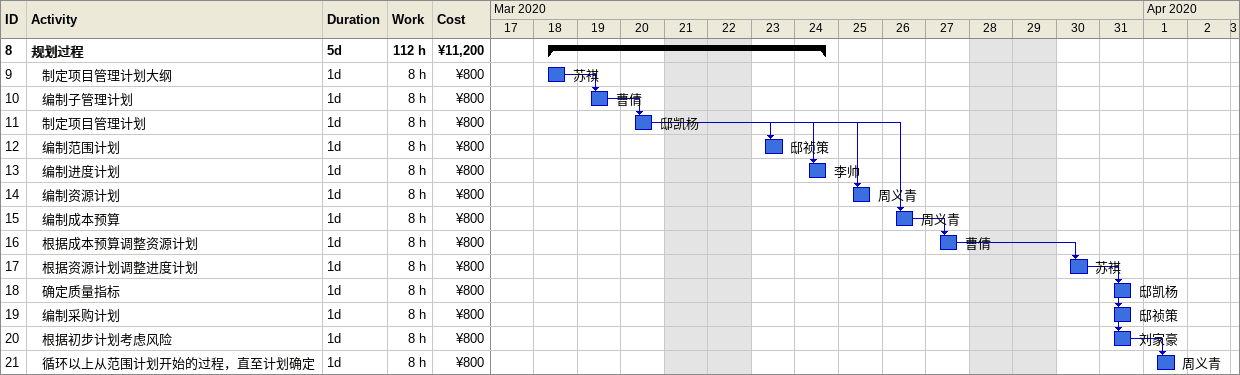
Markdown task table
| ID | Level | Task | Duration | Start | Finish | Predecessors | Resources | Work (h) | Cost (¥) |
|---|---|---|---|---|---|---|---|---|---|
| 8 | 1 | **规划过程** | 5d | 2020-03-18 | 2020-03-24 |  |  | 112 | 11200 |
| 9 | 2 | 制定项目管理计划大纲 | 1d | 2020-03-18 | 2020-03-18 |  | 苏祺 | 8 | 800 |
| 10 | 2 | 编制子管理计划 | 1d | 2020-03-19 | 2020-03-19 | 9 | 曹倩 | 8 | 800 |
| 11 | 2 | 制定项目管理计划 | 1d | 2020-03-20 | 2020-03-20 | 10 | 邸凯杨 | 8 | 800 |
| 12 | 2 | 编制范围计划 | 1d | 2020-03-23 | 2020-03-23 | 11 | 邸祯策 | 8 | 800 |
| 13 | 2 | 编制进度计划 | 1d | 2020-03-24 | 2020-03-24 | 11 | 李帅 | 8 | 800 |
| 14 | 2 | 编制资源计划 | 1d | 2020-03-25 | 2020-03-25 | 11 | 周义青 | 8 | 800 |
| 15 | 2 | 编制成本预算 | 1d | 2020-03-26 | 2020-03-26 | 11 | 周义青 | 8 | 800 |
| 16 | 2 | 根据成本预算调整资源计划 | 1d | 2020-03-27 | 2020-03-27 | 15 | 曹倩 | 8 | 800 |
| 17 | 2 | 根据资源计划调整进度计划 | 1d | 2020-03-30 | 2020-03-30 | 16 | 苏祺 | 8 | 800 |
| 18 | 2 | 确定质量指标 | 1d | 2020-03-31 | 2020-03-31 | 17 | 邸凯杨 | 8 | 800 |
| 19 | 2 | 编制采购计划 | 1d | 2020-03-31 | 2020-03-31 | 17 | 邸祯策 | 8 | 800 |
| 20 | 2 | 根据初步计划考虑风险 | 1d | 2020-03-31 | 2020-03-31 | 17 | 刘家豪 | 8 | 800 |
| 21 | 2 | 循环以上从范围计划开始的过程，直至计划确定 | 1d | 2020-04-01 | 2020-04-01 | 20 | 周义青 | 8 | 800 |
